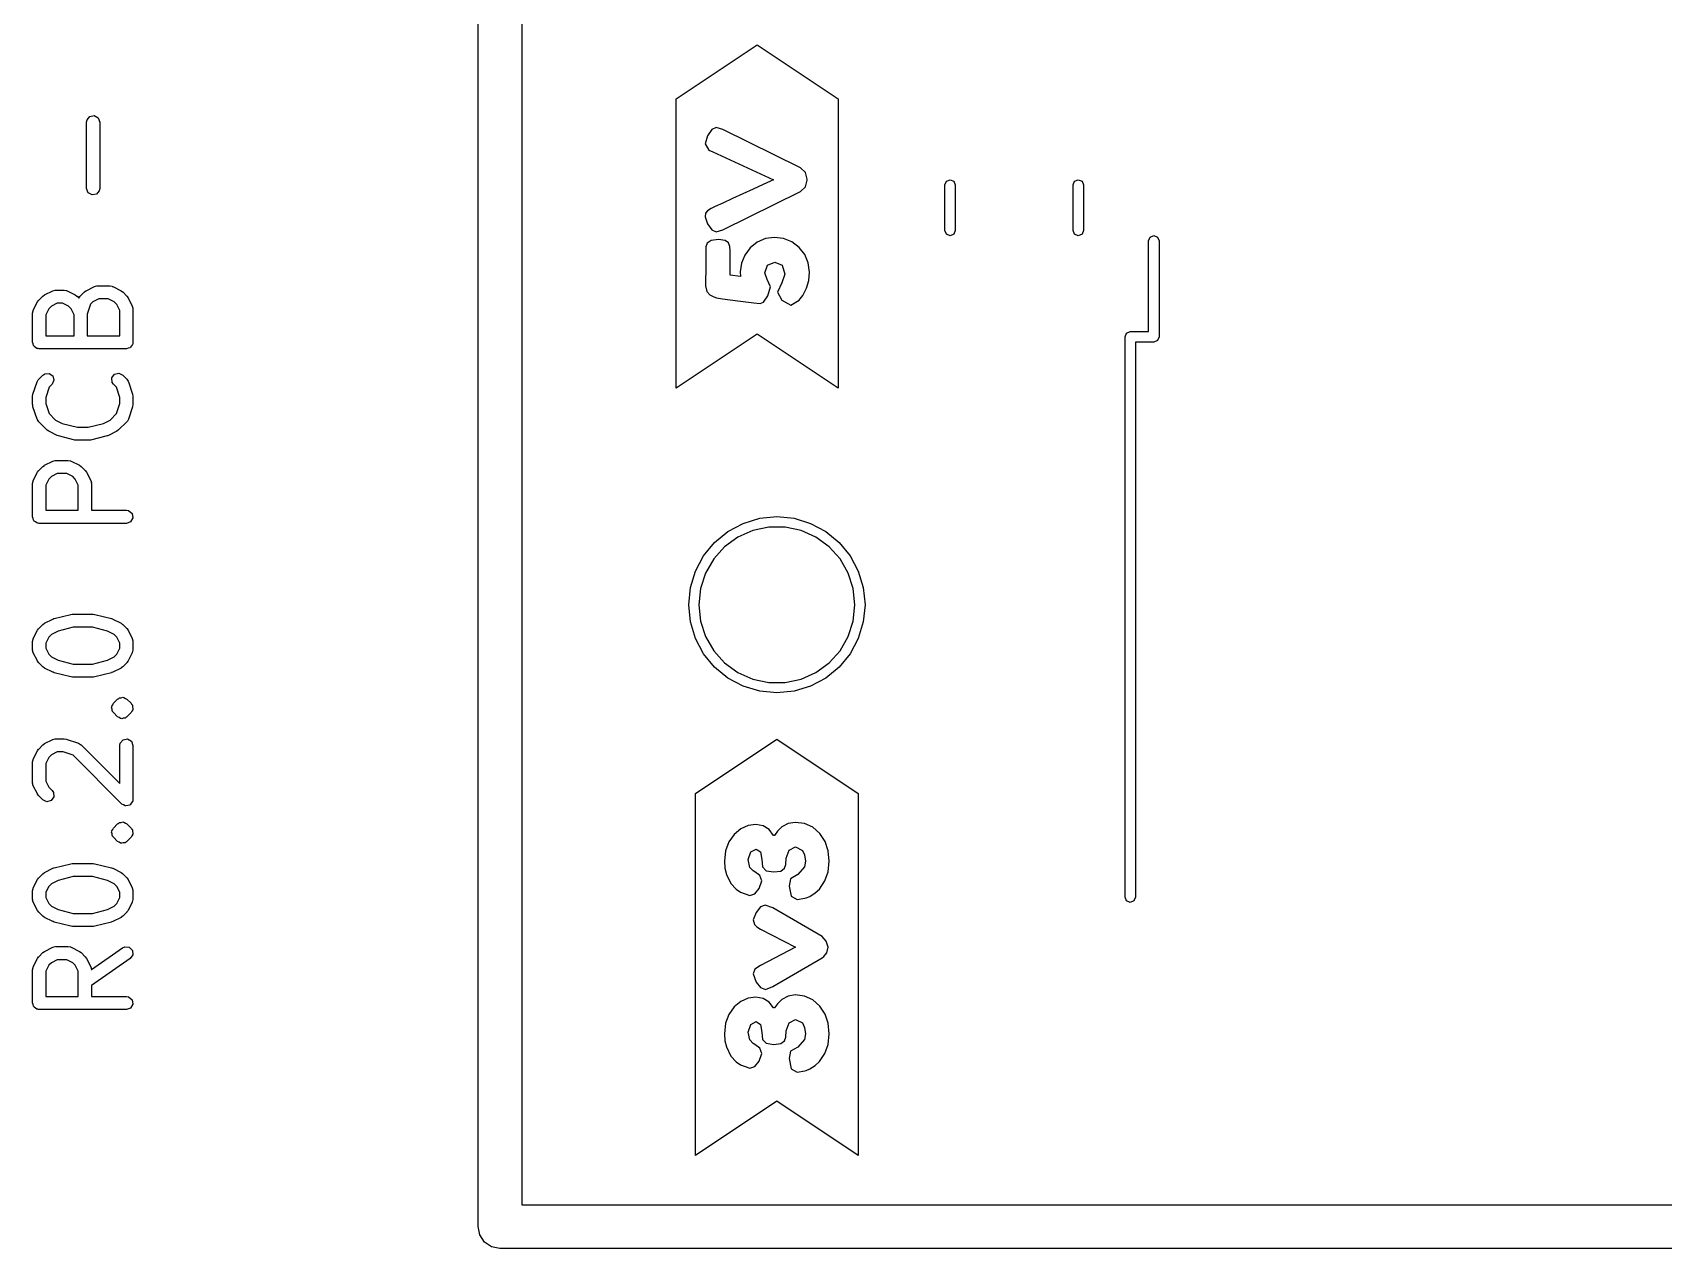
# Model space of a CAD drawing. Extents: x 76 to 221, y -129 to -40.
# Drawn here: x 76.12 to 94.81, y -119.38 to -105.44 of the extents above; entities that cross this region are included whole.
import ezdxf

# ---------------------------------------------------------------- set-up
doc = ezdxf.new("R2010")
doc.units = 0
doc.layers.add('BLACK', color=7, linetype='CONTINUOUS')

msp = doc.modelspace()

# ---------------------------------------------------------------- linework, layer by layer
at = {"layer": 'BLACK', "linetype": 'CONTINUOUS'}
for p, q in [((81.225, -119.125), (81.225, -53.7)), ((81.725, -102.85), (81.725, -118.875)), ((83.4966, -106.201), (84.425, -105.582)), ((84.425, -105.582), (85.3534, -106.201)), ((83.4966, -106.532), (83.4966, -106.201)), ((85.3534, -106.201), (85.3534, -106.532)), ((76.7389, -106.468), (76.7434, -106.442)), ((76.7389, -107.23), (76.7389, -106.468)), ((76.7434, -106.442), (76.7764, -106.403)), ((76.7764, -106.403), (76.8269, -106.394)), ((76.8269, -106.394), (76.8713, -106.42)), ((76.8713, -106.42), (76.8889, -106.468)), ((76.8889, -106.468), (76.8889, -107.23)), ((83.4966, -108.568), (83.4966, -106.532)), ((83.9559, -106.532), (83.9027, -106.555)), ((84.0321, -106.555), (83.9559, -106.532)), ((85.3534, -106.532), (85.3534, -107.121)), ((83.8543, -106.625), (83.8273, -106.719)), ((83.8273, -106.719), (83.8702, -106.789)), ((83.9027, -106.555), (83.8543, -106.625)), ((84.9211, -106.994), (84.0321, -106.555)), ((83.8702, -106.789), (83.9178, -106.811)), ((83.9178, -106.811), (84.6131, -107.129)), ((84.9774, -107.047), (84.9211, -106.994)), ((84.9989, -107.121), (84.9774, -107.047)), ((76.7564, -107.278), (76.7389, -107.23)), ((76.8008, -107.304), (76.7564, -107.278)), ((76.8843, -107.256), (76.8514, -107.295)), ((76.8889, -107.23), (76.8843, -107.256)), ((84.0321, -107.703), (84.9211, -107.265)), ((84.3796, -107.236), (84.2607, -107.291)), ((84.4917, -107.185), (84.3796, -107.236)), ((84.5764, -107.146), (84.4917, -107.185)), ((84.6131, -107.129), (84.5764, -107.146)), ((84.9211, -107.265), (84.9774, -107.212)), ((84.9774, -107.212), (84.9989, -107.136)), ((84.9989, -107.136), (84.9989, -107.121)), ((85.3534, -107.121), (85.3534, -108.189)), ((86.575, -107.189), (86.5926, -107.146)), ((86.575, -107.711), (86.575, -107.189)), ((86.5926, -107.146), (86.635, -107.129)), ((86.635, -107.129), (86.6774, -107.146)), ((86.6774, -107.146), (86.695, -107.189)), ((86.695, -107.189), (86.695, -107.711)), ((88.045, -107.189), (88.0626, -107.146)), ((88.045, -107.711), (88.045, -107.189)), ((88.0626, -107.146), (88.105, -107.129)), ((88.105, -107.129), (88.1474, -107.146)), ((88.1474, -107.146), (88.165, -107.189)), ((88.165, -107.189), (88.165, -107.711)), ((76.8514, -107.295), (76.8008, -107.304)), ((83.8979, -107.458), (83.8559, -107.484)), ((83.9424, -107.437), (83.8979, -107.458)), ((84.0297, -107.397), (83.9424, -107.437)), ((84.1418, -107.346), (84.0297, -107.397)), ((84.2607, -107.291), (84.1418, -107.346)), ((83.8337, -107.511), (83.8273, -107.553)), ((83.8273, -107.553), (83.8543, -107.633)), ((83.8559, -107.484), (83.8337, -107.511)), ((83.8543, -107.633), (83.9027, -107.704)), ((83.8956, -107.825), (83.8527, -107.857)), ((83.9797, -107.814), (83.8956, -107.825)), ((83.9027, -107.704), (83.9559, -107.727)), ((83.9559, -107.727), (84.0321, -107.703)), ((84.0563, -107.824), (83.9797, -107.814)), ((84.0956, -107.854), (84.0563, -107.824)), ((84.4254, -107.844), (84.344, -107.911)), ((84.518, -107.804), (84.4254, -107.844)), ((84.6218, -107.791), (84.518, -107.804)), ((84.7263, -107.803), (84.6218, -107.791)), ((84.8205, -107.841), (84.7263, -107.803)), ((84.9044, -107.905), (84.8205, -107.841)), ((86.5926, -107.754), (86.575, -107.711)), ((86.635, -107.771), (86.5926, -107.754)), ((86.6774, -107.754), (86.635, -107.771)), ((86.695, -107.711), (86.6774, -107.754)), ((88.0626, -107.754), (88.045, -107.711)), ((88.105, -107.771), (88.0626, -107.754)), ((88.1474, -107.754), (88.105, -107.771)), ((88.165, -107.711), (88.1474, -107.754)), ((88.91, -107.83), (88.9276, -107.788)), ((88.91, -108.87), (88.91, -107.83)), ((88.9276, -107.788), (88.97, -107.77)), ((88.97, -107.77), (89.0124, -107.788)), ((89.0124, -107.788), (89.03, -107.83)), ((89.03, -107.83), (89.03, -108.93)), ((83.8376, -107.898), (83.8352, -107.954)), ((83.8352, -107.954), (83.8352, -108.103)), ((83.8527, -107.857), (83.8376, -107.898)), ((84.1107, -107.893), (84.0956, -107.854)), ((84.1131, -107.944), (84.1107, -107.893)), ((84.1131, -108.222), (84.1131, -107.944)), ((84.281, -107.995), (84.2431, -108.085)), ((84.344, -107.911), (84.281, -107.995)), ((84.9701, -107.987), (84.9044, -107.905)), ((85.0096, -108.082), (84.9701, -107.987)), ((83.8352, -108.103), (83.8337, -108.345)), ((84.2431, -108.085), (84.2305, -108.183)), ((84.2305, -108.183), (84.2337, -108.238)), ((84.5115, -108.195), (84.5425, -108.11)), ((84.5401, -108.272), (84.5115, -108.195)), ((84.5425, -108.11), (84.6266, -108.073)), ((84.6266, -108.073), (84.71, -108.107)), ((84.7401, -108.212), (84.7068, -108.311)), ((84.71, -108.107), (84.7401, -108.212)), ((85.0227, -108.189), (85.0096, -108.082)), ((85.0144, -108.284), (85.0227, -108.189)), ((85.3534, -108.189), (85.3534, -108.568)), ((76.2565, -108.449), (76.3518, -108.401)), ((76.3518, -108.401), (76.3767, -108.393)), ((76.3767, -108.393), (76.3811, -108.395)), ((76.3811, -108.395), (76.3853, -108.393)), ((76.3853, -108.393), (76.4805, -108.393)), ((76.4805, -108.393), (76.5062, -108.398)), ((76.5062, -108.398), (76.5096, -108.4)), ((76.5096, -108.4), (76.5141, -108.401)), ((76.5141, -108.401), (76.6093, -108.449)), ((76.7132, -108.415), (76.7316, -108.402)), ((76.7316, -108.402), (76.7327, -108.401)), ((76.7327, -108.401), (76.8279, -108.353)), ((76.8279, -108.353), (76.8529, -108.346)), ((76.8529, -108.346), (76.8573, -108.347)), ((76.8573, -108.347), (76.8615, -108.345)), ((76.8615, -108.345), (77.0043, -108.345)), ((77.0043, -108.345), (77.03, -108.35)), ((77.03, -108.35), (77.0334, -108.353)), ((77.0334, -108.353), (77.0379, -108.353)), ((77.0379, -108.353), (77.1331, -108.401)), ((77.1331, -108.401), (77.1511, -108.414)), ((83.8337, -108.345), (83.8487, -108.409)), ((84.2337, -108.238), (84.1131, -108.222)), ((84.5766, -108.358), (84.5401, -108.272)), ((84.5464, -108.458), (84.5766, -108.358)), ((84.7068, -108.311), (84.656, -108.418)), ((84.9481, -108.456), (84.9895, -108.373)), ((84.9895, -108.373), (85.0144, -108.284)), ((76.1277, -108.625), (76.1754, -108.53)), ((76.1754, -108.53), (76.1887, -108.512)), ((76.1887, -108.512), (76.1894, -108.51)), ((76.1894, -108.51), (76.237, -108.463)), ((76.237, -108.463), (76.2554, -108.45)), ((76.2554, -108.45), (76.2565, -108.449)), ((76.3345, -108.577), (76.3041, -108.608)), ((76.403, -108.543), (76.3345, -108.577)), ((76.4628, -108.543), (76.403, -108.543)), ((76.5313, -108.577), (76.4628, -108.543)), ((76.5618, -108.608), (76.5313, -108.577)), ((76.6093, -108.449), (76.6273, -108.462)), ((76.6273, -108.462), (76.6288, -108.463)), ((76.6288, -108.463), (76.6512, -108.485)), ((76.6512, -108.485), (76.6599, -108.469)), ((76.6599, -108.469), (76.6637, -108.467)), ((76.6637, -108.467), (76.6656, -108.463)), ((76.6656, -108.463), (76.7132, -108.415)), ((76.7842, -108.556), (76.746, -108.671)), ((76.8107, -108.53), (76.7842, -108.556)), ((76.8792, -108.495), (76.8107, -108.53)), ((76.9866, -108.495), (76.8792, -108.495)), ((77.0552, -108.53), (76.9866, -108.495)), ((77.0856, -108.56), (77.0552, -108.53)), ((77.1198, -108.629), (77.0856, -108.56)), ((77.1511, -108.414), (77.1526, -108.415)), ((77.1526, -108.415), (77.2002, -108.463)), ((77.2002, -108.463), (77.2131, -108.481)), ((77.2131, -108.481), (77.2143, -108.482)), ((77.2143, -108.482), (77.2619, -108.577)), ((77.2619, -108.577), (77.2693, -108.602)), ((83.4966, -108.899), (83.4966, -108.568)), ((83.8487, -108.409), (83.8829, -108.45)), ((83.8829, -108.45), (83.9257, -108.473)), ((83.9257, -108.473), (83.9591, -108.484)), ((83.9591, -108.484), (84.0249, -108.493)), ((84.0249, -108.493), (84.2035, -108.518)), ((84.2035, -108.518), (84.3849, -108.541)), ((84.3849, -108.541), (84.4591, -108.549)), ((84.4591, -108.549), (84.498, -108.532)), ((84.498, -108.532), (84.5464, -108.458)), ((84.656, -108.418), (84.7084, -108.51)), ((84.7084, -108.51), (84.8116, -108.568)), ((84.8116, -108.568), (84.9068, -108.508)), ((84.9068, -108.508), (84.9179, -108.495)), ((84.9179, -108.495), (84.9481, -108.456)), ((85.3534, -108.568), (85.3534, -108.899)), ((76.1198, -108.658), (76.1243, -108.633)), ((76.1198, -108.992), (76.1198, -108.658)), ((76.1243, -108.633), (76.1272, -108.629)), ((76.1272, -108.629), (76.1277, -108.625)), ((76.3041, -108.608), (76.2698, -108.676)), ((76.2698, -108.676), (76.2698, -108.917)), ((76.596, -108.676), (76.5618, -108.608)), ((76.596, -108.917), (76.596, -108.676)), ((76.746, -108.671), (76.746, -108.917)), ((77.1198, -108.917), (77.1198, -108.629)), ((77.2693, -108.602), (77.2683, -108.607)), ((77.2683, -108.607), (77.2698, -108.611)), ((77.2698, -108.611), (77.2698, -108.992)), ((76.2698, -108.917), (76.596, -108.917)), ((76.746, -108.917), (77.1198, -108.917)), ((84.425, -108.899), (83.4966, -109.518)), ((83.4966, -109.518), (83.4966, -108.899)), ((85.3534, -109.518), (84.425, -108.899)), ((85.3534, -108.899), (85.3534, -109.518)), ((88.64, -108.93), (88.6576, -108.888)), ((88.64, -115.35), (88.64, -108.93)), ((88.6576, -108.888), (88.7, -108.87)), ((88.7, -108.87), (88.91, -108.87)), ((89.03, -108.93), (89.0124, -108.972)), ((76.1265, -109.01), (76.1198, -108.992)), ((76.1299, -109.029), (76.1265, -109.01)), ((76.1351, -109.034), (76.1299, -109.029)), ((76.1374, -109.04), (76.1351, -109.034)), ((76.1542, -109.05), (76.1374, -109.04)), ((76.1692, -109.062), (76.1542, -109.05)), ((76.1789, -109.064), (76.1692, -109.062)), ((76.1818, -109.066), (76.1789, -109.064)), ((76.1851, -109.065), (76.1818, -109.066)), ((76.1948, -109.067), (76.1851, -109.065)), ((77.1948, -109.067), (76.1948, -109.067)), ((77.2131, -109.06), (77.1948, -109.067)), ((77.2323, -109.057), (77.2131, -109.06)), ((77.2367, -109.052), (77.2323, -109.057)), ((77.243, -109.049), (77.2367, -109.052)), ((77.2528, -109.032), (77.243, -109.049)), ((77.2653, -109.017), (77.2528, -109.032)), ((77.267, -109.008), (77.2653, -109.017)), ((77.2687, -109.005), (77.267, -109.008)), ((77.2698, -108.992), (77.2681, -109.002)), ((77.2681, -109.002), (77.2687, -109.005)), ((88.97, -108.99), (88.76, -108.99)), ((88.76, -108.99), (88.76, -115.35)), ((89.0124, -108.972), (88.97, -108.99)), ((76.1237, -109.587), (76.1713, -109.444)), ((76.1713, -109.444), (76.1837, -109.421)), ((76.1837, -109.421), (76.1875, -109.419)), ((76.1875, -109.419), (76.1894, -109.415)), ((76.1894, -109.415), (76.237, -109.367)), ((76.237, -109.367), (76.2584, -109.352)), ((76.2584, -109.352), (76.3095, -109.348)), ((76.308, -109.508), (76.2698, -109.623)), ((76.3431, -109.473), (76.308, -109.508)), ((76.3095, -109.348), (76.3515, -109.377)), ((76.3648, -109.427), (76.3431, -109.473)), ((76.3515, -109.377), (76.3648, -109.427)), ((77.0271, -109.401), (77.0566, -109.359)), ((77.0316, -109.452), (77.0271, -109.401)), ((77.0465, -109.473), (77.0316, -109.452)), ((77.0816, -109.508), (77.0465, -109.473)), ((77.0566, -109.359), (77.1061, -109.346)), ((77.1198, -109.623), (77.0816, -109.508)), ((77.1061, -109.346), (77.1526, -109.367)), ((77.1526, -109.367), (77.2002, -109.415)), ((77.2002, -109.415), (77.2152, -109.436)), ((77.2152, -109.436), (77.2156, -109.441)), ((77.2156, -109.441), (77.2184, -109.444)), ((77.2184, -109.444), (77.266, -109.587)), ((76.1198, -109.611), (76.1237, -109.589)), ((76.1198, -109.706), (76.1198, -109.611)), ((76.1204, -109.708), (76.1198, -109.706)), ((76.1237, -109.73), (76.1204, -109.708)), ((76.1237, -109.589), (76.1237, -109.587)), ((76.2698, -109.623), (76.2698, -109.694)), ((76.2698, -109.694), (76.308, -109.808)), ((77.0816, -109.808), (77.1198, -109.694)), ((77.1198, -109.694), (77.1198, -109.623)), ((77.2698, -109.706), (77.2659, -109.728)), ((77.266, -109.587), (77.2693, -109.609)), ((77.2693, -109.609), (77.2698, -109.611)), ((77.2698, -109.611), (77.2698, -109.706)), ((76.1713, -109.873), (76.1237, -109.73)), ((76.1741, -109.876), (76.1713, -109.873)), ((76.1745, -109.881), (76.1741, -109.876)), ((76.1894, -109.902), (76.1745, -109.881)), ((76.308, -109.808), (76.3821, -109.883)), ((76.3821, -109.883), (76.4591, -109.921)), ((76.9305, -109.921), (77.0075, -109.883)), ((77.0075, -109.883), (77.0816, -109.808)), ((77.2021, -109.898), (77.2002, -109.902)), ((77.2059, -109.896), (77.2021, -109.898)), ((77.2184, -109.873), (77.2059, -109.896)), ((77.266, -109.73), (77.2184, -109.873)), ((77.2659, -109.728), (77.266, -109.73)), ((76.2846, -109.997), (76.1894, -109.902)), ((76.2861, -109.998), (76.2846, -109.997)), ((76.3041, -110.011), (76.2861, -109.998)), ((76.3994, -110.059), (76.3041, -110.011)), ((76.4029, -110.059), (76.3994, -110.059)), ((76.4147, -110.065), (76.4029, -110.059)), ((76.6052, -110.112), (76.4147, -110.065)), ((76.4591, -109.921), (76.6326, -109.964)), ((76.6326, -109.964), (76.757, -109.964)), ((76.757, -109.964), (76.9305, -109.921)), ((76.9749, -110.065), (76.7844, -110.112)), ((76.9779, -110.063), (76.9749, -110.065)), ((76.9903, -110.059), (76.9779, -110.063)), ((77.0855, -110.011), (76.9903, -110.059)), ((77.0866, -110.01), (77.0855, -110.011)), ((77.105, -109.997), (77.0866, -110.01)), ((77.2002, -109.902), (77.105, -109.997)), ((76.6086, -110.112), (76.6052, -110.112)), ((76.6234, -110.114), (76.6086, -110.112)), ((76.7662, -110.114), (76.6234, -110.114)), ((76.7695, -110.113), (76.7662, -110.114)), ((76.7844, -110.112), (76.7695, -110.113)), ((76.1894, -110.463), (76.237, -110.415)), ((76.237, -110.415), (76.2554, -110.402)), ((76.2554, -110.402), (76.2565, -110.401)), ((76.2565, -110.401), (76.3518, -110.353)), ((76.3518, -110.353), (76.3767, -110.346)), ((76.3767, -110.346), (76.3811, -110.347)), ((76.3811, -110.347), (76.3853, -110.345)), ((76.3853, -110.345), (76.5282, -110.345)), ((76.5282, -110.345), (76.5538, -110.35)), ((76.5538, -110.35), (76.5572, -110.353)), ((76.5572, -110.353), (76.5617, -110.353)), ((76.5617, -110.353), (76.6569, -110.401)), ((76.6569, -110.401), (76.6749, -110.414)), ((76.6749, -110.414), (76.6764, -110.415)), ((76.6764, -110.415), (76.724, -110.463)), ((76.1198, -110.611), (76.1243, -110.585)), ((76.1198, -110.992), (76.1198, -110.611)), ((76.1243, -110.585), (76.1272, -110.582)), ((76.1272, -110.582), (76.1277, -110.577)), ((76.1277, -110.577), (76.1754, -110.482)), ((76.1754, -110.482), (76.1887, -110.464)), ((76.1887, -110.464), (76.1894, -110.463)), ((76.3041, -110.56), (76.2698, -110.629)), ((76.2698, -110.629), (76.2698, -110.917)), ((76.3345, -110.53), (76.3041, -110.56)), ((76.403, -110.495), (76.3345, -110.53)), ((76.5104, -110.495), (76.403, -110.495)), ((76.579, -110.53), (76.5104, -110.495)), ((76.6094, -110.56), (76.579, -110.53)), ((76.6436, -110.629), (76.6094, -110.56)), ((76.6436, -110.917), (76.6436, -110.629)), ((76.724, -110.463), (76.7369, -110.481)), ((76.7369, -110.481), (76.7381, -110.482)), ((76.7381, -110.482), (76.7857, -110.577)), ((76.7857, -110.577), (76.7931, -110.602)), ((76.7931, -110.602), (76.7921, -110.607)), ((76.7921, -110.607), (76.7936, -110.611)), ((76.7936, -110.611), (76.7936, -110.917)), ((76.1265, -111.01), (76.1198, -110.992)), ((76.1299, -111.029), (76.1265, -111.01)), ((76.2698, -110.917), (76.6436, -110.917)), ((76.7936, -110.917), (77.1948, -110.917)), ((77.1948, -110.917), (77.2205, -110.921)), ((77.2205, -110.921), (77.2598, -110.954)), ((77.2687, -111.005), (77.243, -111.049)), ((77.2598, -110.954), (77.2687, -111.005)), ((84.2635, -111.067), (84.453, -111.009)), ((84.453, -111.009), (84.65, -110.99)), ((84.65, -110.99), (84.847, -111.009)), ((84.847, -111.009), (85.0365, -111.067)), ((76.1351, -111.034), (76.1299, -111.029)), ((76.1374, -111.04), (76.1351, -111.034)), ((76.1542, -111.05), (76.1374, -111.04)), ((76.1692, -111.062), (76.1542, -111.05)), ((76.1789, -111.064), (76.1692, -111.062)), ((76.1818, -111.066), (76.1789, -111.064)), ((76.1851, -111.065), (76.1818, -111.066)), ((76.1948, -111.067), (76.1851, -111.065)), ((77.1948, -111.067), (76.1948, -111.067)), ((77.243, -111.049), (77.1948, -111.067)), ((83.9358, -111.286), (84.0889, -111.16)), ((84.0889, -111.16), (84.2635, -111.067)), ((84.3735, -111.149), (84.2025, -111.225)), ((84.5565, -111.11), (84.3735, -111.149)), ((84.7435, -111.11), (84.5565, -111.11)), ((84.9265, -111.149), (84.7435, -111.11)), ((85.0975, -111.225), (84.9265, -111.149)), ((85.0365, -111.067), (85.2111, -111.16)), ((85.2111, -111.16), (85.3642, -111.286)), ((83.8102, -111.439), (83.9358, -111.286)), ((84.0512, -111.335), (83.926, -111.474)), ((84.2025, -111.225), (84.0512, -111.335)), ((85.2488, -111.335), (85.0975, -111.225)), ((85.374, -111.474), (85.2488, -111.335)), ((85.3642, -111.286), (85.4898, -111.439)), ((83.7169, -111.613), (83.8102, -111.439)), ((83.926, -111.474), (83.8325, -111.636)), ((85.4675, -111.636), (85.374, -111.474)), ((85.4898, -111.439), (85.5831, -111.613)), ((83.6594, -111.803), (83.7169, -111.613)), ((83.8325, -111.636), (83.7747, -111.814)), ((85.5253, -111.814), (85.4675, -111.636)), ((85.5831, -111.613), (85.6406, -111.803)), ((83.64, -112), (83.6594, -111.803)), ((83.7747, -111.814), (83.7551, -112)), ((85.5449, -112), (85.5253, -111.814)), ((85.6406, -111.803), (85.66, -112)), ((76.3671, -112.157), (76.5576, -112.11)), ((76.5576, -112.11), (76.5725, -112.108)), ((76.5725, -112.108), (76.5758, -112.107)), ((76.5758, -112.107), (76.8139, -112.107)), ((76.8139, -112.107), (76.8286, -112.11)), ((76.8286, -112.11), (76.8321, -112.11)), ((76.8321, -112.11), (77.0225, -112.157)), ((83.6594, -112.197), (83.64, -112)), ((83.7551, -112), (83.7747, -112.186)), ((85.5253, -112.186), (85.5449, -112)), ((85.66, -112), (85.6406, -112.197)), ((76.1277, -112.387), (76.1754, -112.292)), ((76.1754, -112.292), (76.1887, -112.274)), ((76.1887, -112.274), (76.1894, -112.272)), ((76.1894, -112.272), (76.237, -112.224)), ((76.237, -112.224), (76.2554, -112.212)), ((76.2554, -112.212), (76.2565, -112.21)), ((76.2565, -112.21), (76.3518, -112.163)), ((76.4115, -112.301), (76.3345, -112.339)), ((76.3518, -112.163), (76.3642, -112.159)), ((76.3642, -112.159), (76.3671, -112.157)), ((76.585, -112.257), (76.4115, -112.301)), ((76.8046, -112.257), (76.585, -112.257)), ((76.9782, -112.301), (76.8046, -112.257)), ((77.0552, -112.339), (76.9782, -112.301)), ((77.0225, -112.157), (77.0344, -112.162)), ((77.0344, -112.162), (77.0379, -112.163)), ((77.0379, -112.163), (77.1331, -112.21)), ((77.1331, -112.21), (77.1511, -112.224)), ((77.1511, -112.224), (77.1526, -112.224)), ((77.1526, -112.224), (77.2002, -112.272)), ((77.2002, -112.272), (77.2131, -112.29)), ((77.2131, -112.29), (77.2143, -112.292)), ((77.2143, -112.292), (77.2619, -112.387)), ((83.7169, -112.387), (83.6594, -112.197)), ((83.7747, -112.186), (83.8325, -112.364)), ((85.4675, -112.364), (85.5253, -112.186)), ((85.6406, -112.197), (85.5831, -112.387)), ((76.1198, -112.42), (76.1243, -112.395)), ((76.1198, -112.516), (76.1198, -112.42)), ((76.1214, -112.52), (76.1198, -112.516)), ((76.1243, -112.395), (76.1272, -112.391)), ((76.1272, -112.391), (76.1277, -112.387)), ((76.3041, -112.37), (76.2698, -112.438)), ((76.2698, -112.438), (76.2698, -112.498)), ((76.2698, -112.498), (76.3041, -112.566)), ((76.3345, -112.339), (76.3041, -112.37)), ((77.0856, -112.37), (77.0552, -112.339)), ((77.1198, -112.438), (77.0856, -112.37)), ((77.0856, -112.566), (77.1198, -112.498)), ((77.1198, -112.498), (77.1198, -112.438)), ((77.2619, -112.387), (77.2693, -112.412)), ((77.2698, -112.516), (77.2653, -112.541)), ((77.2693, -112.412), (77.2683, -112.416)), ((77.2683, -112.416), (77.2698, -112.42)), ((77.2698, -112.42), (77.2698, -112.516)), ((83.8102, -112.561), (83.7169, -112.387)), ((83.8325, -112.364), (83.926, -112.526)), ((85.374, -112.526), (85.4675, -112.364)), ((85.5831, -112.387), (85.4898, -112.561)), ((76.1203, -112.524), (76.1214, -112.52)), ((76.1277, -112.549), (76.1203, -112.524)), ((76.1754, -112.644), (76.1277, -112.549)), ((76.1765, -112.646), (76.1754, -112.644)), ((76.1894, -112.664), (76.1765, -112.646)), ((76.237, -112.711), (76.1894, -112.664)), ((76.3041, -112.566), (76.3345, -112.597)), ((76.3345, -112.597), (76.4115, -112.635)), ((76.4115, -112.635), (76.585, -112.679)), ((76.585, -112.679), (76.8046, -112.679)), ((76.8046, -112.679), (76.9782, -112.635)), ((76.9782, -112.635), (77.0552, -112.597)), ((77.0552, -112.597), (77.0856, -112.566)), ((77.2002, -112.664), (77.1526, -112.711)), ((77.2009, -112.662), (77.2002, -112.664)), ((77.2143, -112.644), (77.2009, -112.662)), ((77.2619, -112.549), (77.2143, -112.644)), ((77.2624, -112.545), (77.2619, -112.549)), ((77.2653, -112.541), (77.2624, -112.545)), ((83.9358, -112.714), (83.8102, -112.561)), ((83.926, -112.526), (84.0512, -112.665)), ((84.0512, -112.665), (84.2025, -112.775)), ((85.0975, -112.775), (85.2488, -112.665)), ((85.2488, -112.665), (85.374, -112.526)), ((85.4898, -112.561), (85.3642, -112.714)), ((76.2385, -112.712), (76.237, -112.711)), ((76.2565, -112.726), (76.2385, -112.712)), ((76.3518, -112.773), (76.2565, -112.726)), ((76.3553, -112.774), (76.3518, -112.773)), ((76.3671, -112.779), (76.3553, -112.774)), ((76.5576, -112.826), (76.3671, -112.779)), ((76.561, -112.826), (76.5576, -112.826)), ((76.5758, -112.829), (76.561, -112.826)), ((76.8139, -112.829), (76.5758, -112.829)), ((76.8171, -112.828), (76.8139, -112.829)), ((76.8321, -112.826), (76.8171, -112.828)), ((77.0225, -112.779), (76.8321, -112.826)), ((77.0255, -112.777), (77.0225, -112.779)), ((77.0379, -112.773), (77.0255, -112.777)), ((77.1331, -112.726), (77.0379, -112.773)), ((77.1342, -112.724), (77.1331, -112.726)), ((77.1526, -112.711), (77.1342, -112.724)), ((84.0889, -112.84), (83.9358, -112.714)), ((84.2635, -112.933), (84.0889, -112.84)), ((84.2025, -112.775), (84.3735, -112.851)), ((84.3735, -112.851), (84.5565, -112.89)), ((84.5565, -112.89), (84.7435, -112.89)), ((84.7435, -112.89), (84.9265, -112.851)), ((84.9265, -112.851), (85.0975, -112.775)), ((85.2111, -112.84), (85.0365, -112.933)), ((85.3642, -112.714), (85.2111, -112.84)), ((77.0942, -113.082), (77.1023, -113.076)), ((77.1023, -113.076), (77.1042, -113.073)), ((77.1042, -113.073), (77.1074, -113.072)), ((77.1074, -113.072), (77.1155, -113.067)), ((77.1155, -113.067), (77.1349, -113.065)), ((77.1349, -113.065), (77.1537, -113.06)), ((77.1537, -113.06), (77.1599, -113.063)), ((77.1599, -113.063), (77.1666, -113.062)), ((77.1666, -113.062), (77.1826, -113.073)), ((77.1826, -113.073), (77.2002, -113.082)), ((84.453, -112.991), (84.2635, -112.933)), ((84.65, -113.01), (84.453, -112.991)), ((84.847, -112.991), (84.65, -113.01)), ((85.0365, -112.933), (84.847, -112.991)), ((77.0249, -113.176), (77.0263, -113.173)), ((77.0299, -113.195), (77.0249, -113.176)), ((77.0257, -113.169), (77.0274, -113.166)), ((77.0263, -113.173), (77.0257, -113.169)), ((77.0271, -113.163), (77.0383, -113.147)), ((77.0274, -113.166), (77.0271, -113.163)), ((77.0316, -113.214), (77.0299, -113.195)), ((77.0343, -113.218), (77.0316, -113.214)), ((77.0346, -113.22), (77.0343, -113.218)), ((77.0372, -113.222), (77.0346, -113.22)), ((77.0373, -113.222), (77.0372, -113.222)), ((77.0381, -113.225), (77.0373, -113.222)), ((77.0409, -113.227), (77.0381, -113.225)), ((77.0383, -113.147), (77.0465, -113.129)), ((77.0465, -113.235), (77.0409, -113.227)), ((77.0465, -113.129), (77.0942, -113.082)), ((77.0942, -113.283), (77.0465, -113.235)), ((77.2002, -113.082), (77.2479, -113.129)), ((77.2479, -113.235), (77.2002, -113.283)), ((77.2479, -113.129), (77.2535, -113.137)), ((77.2561, -113.218), (77.2479, -113.235)), ((77.2535, -113.137), (77.2563, -113.139)), ((77.2673, -113.202), (77.2561, -113.218)), ((77.2563, -113.139), (77.2571, -113.142)), ((77.2571, -113.142), (77.2572, -113.143)), ((77.2572, -113.143), (77.2598, -113.145)), ((77.2598, -113.145), (77.2601, -113.147)), ((77.2601, -113.147), (77.2628, -113.151)), ((77.2628, -113.151), (77.2645, -113.17)), ((77.2645, -113.17), (77.2695, -113.189)), ((77.2687, -113.195), (77.267, -113.198)), ((77.267, -113.198), (77.2673, -113.202)), ((77.2695, -113.189), (77.2681, -113.192)), ((77.2681, -113.192), (77.2687, -113.195)), ((77.1118, -113.291), (77.0942, -113.283)), ((77.1278, -113.302), (77.1118, -113.291)), ((77.1345, -113.302), (77.1278, -113.302)), ((77.1407, -113.305), (77.1345, -113.302)), ((77.1595, -113.3), (77.1407, -113.305)), ((77.1789, -113.298), (77.1595, -113.3)), ((77.187, -113.292), (77.1789, -113.298)), ((77.1902, -113.291), (77.187, -113.292)), ((77.1921, -113.289), (77.1902, -113.291)), ((77.2002, -113.283), (77.1921, -113.289)), ((76.1894, -113.653), (76.237, -113.605)), ((76.237, -113.605), (76.2554, -113.593)), ((76.2554, -113.593), (76.2565, -113.591)), ((76.2565, -113.591), (76.3518, -113.544)), ((76.3518, -113.544), (76.3767, -113.536)), ((76.3767, -113.536), (76.3811, -113.537)), ((76.3811, -113.537), (76.3853, -113.536)), ((76.3853, -113.536), (76.4805, -113.536)), ((76.4805, -113.536), (76.5026, -113.54)), ((76.5026, -113.54), (76.5042, -113.54)), ((76.5042, -113.54), (76.6471, -113.587)), ((76.6471, -113.587), (76.67, -113.6)), ((76.67, -113.6), (76.6724, -113.604)), ((76.6724, -113.604), (76.6764, -113.605)), ((76.6764, -113.605), (77.1198, -114.049)), ((77.1198, -113.611), (77.1243, -113.585)), ((77.1198, -114.049), (77.1198, -113.611)), ((77.1243, -113.585), (77.1573, -113.546)), ((77.1573, -113.546), (77.2078, -113.537)), ((77.2078, -113.537), (77.2523, -113.563)), ((77.2523, -113.563), (77.2698, -113.611)), ((77.2698, -113.611), (77.2698, -114.23)), ((83.7184, -114.162), (84.65, -113.541)), ((84.65, -113.541), (85.5816, -114.162)), ((76.1198, -113.801), (76.1243, -113.776)), ((76.1198, -114.039), (76.1198, -113.801)), ((76.1243, -113.776), (76.1272, -113.772)), ((76.1272, -113.772), (76.1277, -113.768)), ((76.1277, -113.768), (76.1754, -113.673)), ((76.1754, -113.673), (76.1887, -113.655)), ((76.1887, -113.655), (76.1894, -113.653)), ((76.3041, -113.751), (76.2698, -113.819)), ((76.2698, -113.819), (76.2698, -114.022)), ((76.3345, -113.72), (76.3041, -113.751)), ((76.403, -113.686), (76.3345, -113.72)), ((76.4684, -113.686), (76.403, -113.686)), ((76.5829, -113.724), (76.4684, -113.686)), ((77.1418, -114.283), (76.5829, -113.724)), ((76.1214, -114.044), (76.1198, -114.039)), ((76.1203, -114.048), (76.1214, -114.044)), ((76.1277, -114.073), (76.1203, -114.048)), ((76.1754, -114.168), (76.1277, -114.073)), ((76.1765, -114.169), (76.1754, -114.168)), ((76.1894, -114.188), (76.1765, -114.169)), ((76.237, -114.235), (76.1894, -114.188)), ((76.2698, -114.022), (76.3041, -114.09)), ((76.3041, -114.09), (76.3431, -114.129)), ((76.3431, -114.129), (76.358, -114.151)), ((76.358, -114.151), (76.3625, -114.202)), ((83.7184, -114.493), (83.7184, -114.162)), ((85.5816, -114.162), (85.5816, -114.493)), ((76.2835, -114.257), (76.237, -114.235)), ((76.3331, -114.244), (76.2835, -114.257)), ((76.3625, -114.202), (76.3331, -114.244)), ((77.1622, -114.292), (77.1418, -114.283)), ((77.1818, -114.304), (77.1622, -114.292)), ((77.1852, -114.303), (77.1818, -114.304)), ((77.1883, -114.305), (77.1852, -114.303)), ((77.2101, -114.299), (77.1883, -114.305)), ((77.2323, -114.295), (77.2101, -114.299)), ((77.2345, -114.292), (77.2323, -114.295)), ((77.2378, -114.291), (77.2345, -114.292)), ((77.2508, -114.273), (77.2378, -114.291)), ((77.2653, -114.256), (77.2508, -114.273)), ((77.2661, -114.251), (77.2653, -114.256)), ((77.2673, -114.249), (77.2661, -114.251)), ((77.2698, -114.23), (77.267, -114.246)), ((77.267, -114.246), (77.2673, -114.249)), ((77.0383, -114.575), (77.0465, -114.558)), ((77.0465, -114.558), (77.0942, -114.51)), ((77.0942, -114.51), (77.1023, -114.505)), ((77.1023, -114.505), (77.1042, -114.502)), ((77.1042, -114.502), (77.1074, -114.501)), ((77.1074, -114.501), (77.1155, -114.495)), ((77.1155, -114.495), (77.1349, -114.494)), ((77.1349, -114.494), (77.1537, -114.489)), ((77.1537, -114.489), (77.1599, -114.491)), ((77.1599, -114.491), (77.1666, -114.491)), ((77.1666, -114.491), (77.1826, -114.502)), ((77.1826, -114.502), (77.2002, -114.51)), ((77.2002, -114.51), (77.2479, -114.558)), ((77.2479, -114.558), (77.2535, -114.566)), ((77.2535, -114.566), (77.2563, -114.568)), ((77.2563, -114.568), (77.2571, -114.571)), ((77.2571, -114.571), (77.2572, -114.571)), ((77.2572, -114.571), (77.2598, -114.573)), ((77.2598, -114.573), (77.2601, -114.575)), ((83.7184, -117.357), (83.7184, -114.493)), ((84.2374, -114.569), (84.1603, -114.631)), ((84.3208, -114.531), (84.2374, -114.569)), ((84.4103, -114.518), (84.3208, -114.531)), ((84.4943, -114.532), (84.4103, -114.518)), ((84.5613, -114.574), (84.4943, -114.532)), ((84.7079, -114.545), (84.6563, -114.595)), ((84.7794, -114.506), (84.7079, -114.545)), ((84.8603, -114.493), (84.7794, -114.506)), ((84.967, -114.507), (84.8603, -114.493)), ((85.0604, -114.55), (84.967, -114.507)), ((85.1405, -114.62), (85.0604, -114.55)), ((85.5816, -114.493), (85.5816, -114.939)), ((77.0249, -114.604), (77.0263, -114.601)), ((77.0299, -114.623), (77.0249, -114.604)), ((77.0257, -114.598), (77.0274, -114.595)), ((77.0263, -114.601), (77.0257, -114.598)), ((77.0271, -114.591), (77.0383, -114.575)), ((77.0274, -114.595), (77.0271, -114.591)), ((77.0316, -114.643), (77.0299, -114.623)), ((77.0343, -114.646), (77.0316, -114.643)), ((77.0346, -114.648), (77.0343, -114.646)), ((77.0372, -114.65), (77.0346, -114.648)), ((77.0373, -114.651), (77.0372, -114.65)), ((77.0381, -114.654), (77.0373, -114.651)), ((77.0409, -114.656), (77.0381, -114.654)), ((77.0465, -114.664), (77.0409, -114.656)), ((77.0942, -114.711), (77.0465, -114.664)), ((77.1118, -114.72), (77.0942, -114.711)), ((77.1278, -114.731), (77.1118, -114.72)), ((77.1345, -114.73), (77.1278, -114.731)), ((77.1407, -114.733), (77.1345, -114.73)), ((77.1595, -114.728), (77.1407, -114.733)), ((77.1789, -114.726), (77.1595, -114.728)), ((77.187, -114.721), (77.1789, -114.726)), ((77.1902, -114.72), (77.187, -114.721)), ((77.1921, -114.717), (77.1902, -114.72)), ((77.2002, -114.711), (77.1921, -114.717)), ((77.2479, -114.664), (77.2002, -114.711)), ((77.2561, -114.646), (77.2479, -114.664)), ((77.2673, -114.63), (77.2561, -114.646)), ((77.2601, -114.575), (77.2628, -114.579)), ((77.2628, -114.579), (77.2645, -114.599)), ((77.2645, -114.599), (77.2695, -114.617)), ((77.2687, -114.624), (77.267, -114.627)), ((77.267, -114.627), (77.2673, -114.63)), ((77.2695, -114.617), (77.2681, -114.62)), ((77.2681, -114.62), (77.2687, -114.624)), ((84.0985, -114.716), (84.0615, -114.818)), ((84.1603, -114.631), (84.0985, -114.716)), ((84.6111, -114.642), (84.5613, -114.574)), ((84.6222, -114.642), (84.6111, -114.642)), ((84.6563, -114.595), (84.6222, -114.642)), ((85.2018, -114.712), (85.1405, -114.62)), ((85.2386, -114.818), (85.2018, -114.712)), ((84.0615, -114.818), (84.0491, -114.939)), ((84.0491, -114.939), (84.0547, -115.018)), ((84.3206, -114.919), (84.3508, -114.831)), ((84.3396, -115.009), (84.3206, -114.919)), ((84.3508, -114.831), (84.4143, -114.799)), ((84.4143, -114.799), (84.4607, -114.83)), ((84.4607, -114.83), (84.4762, -114.92)), ((84.4762, -114.92), (84.4841, -115.003)), ((84.754, -114.977), (84.7572, -114.905)), ((84.7572, -114.905), (84.7897, -114.813)), ((84.7897, -114.813), (84.8651, -114.774)), ((84.8651, -114.774), (84.9421, -114.814)), ((84.9421, -114.814), (84.9677, -114.865)), ((84.9762, -114.938), (84.9667, -115.004)), ((84.9677, -114.865), (84.9762, -114.938)), ((85.2385, -115.059), (85.2509, -114.939)), ((85.2509, -114.939), (85.2386, -114.818)), ((85.5816, -114.939), (85.5816, -115.923)), ((76.1754, -115.149), (76.1887, -115.131)), ((76.1887, -115.131), (76.1894, -115.129)), ((76.1894, -115.129), (76.237, -115.082)), ((76.237, -115.082), (76.2554, -115.069)), ((76.2554, -115.069), (76.2565, -115.068)), ((76.2565, -115.068), (76.3518, -115.02)), ((76.3518, -115.02), (76.3642, -115.016)), ((76.3642, -115.016), (76.3671, -115.014)), ((76.3671, -115.014), (76.5576, -114.967)), ((76.585, -115.114), (76.4115, -115.158)), ((76.5576, -114.967), (76.5725, -114.966)), ((76.5725, -114.966), (76.5758, -114.964)), ((76.5758, -114.964), (76.8139, -114.964)), ((76.8046, -115.114), (76.585, -115.114)), ((76.9782, -115.158), (76.8046, -115.114)), ((76.8139, -114.964), (76.8286, -114.967)), ((76.8286, -114.967), (76.8321, -114.967)), ((76.8321, -114.967), (77.0225, -115.014)), ((77.0225, -115.014), (77.0344, -115.02)), ((77.0344, -115.02), (77.0379, -115.02)), ((77.0379, -115.02), (77.1331, -115.068)), ((77.1331, -115.068), (77.1511, -115.081)), ((77.1511, -115.081), (77.1526, -115.082)), ((77.1526, -115.082), (77.2002, -115.129)), ((77.2002, -115.129), (77.2131, -115.148)), ((84.0547, -115.018), (84.0714, -115.089)), ((84.0714, -115.089), (84.1206, -115.194)), ((84.3777, -115.05), (84.3396, -115.009)), ((84.3968, -115.06), (84.3777, -115.05)), ((84.4563, -115.104), (84.3968, -115.06)), ((84.4762, -115.165), (84.4563, -115.104)), ((84.4841, -115.003), (84.5274, -115.047)), ((84.5274, -115.047), (84.6159, -115.061)), ((84.6159, -115.061), (84.6972, -115.051)), ((84.6972, -115.051), (84.7381, -115.019)), ((84.7381, -115.019), (84.754, -114.977)), ((84.8905, -115.092), (84.808, -115.139)), ((84.9667, -115.004), (84.8905, -115.092)), ((85.2015, -115.165), (85.2385, -115.059)), ((76.1198, -115.278), (76.1243, -115.252)), ((76.1198, -115.373), (76.1198, -115.278)), ((76.1243, -115.252), (76.1272, -115.248)), ((76.1272, -115.248), (76.1277, -115.244)), ((76.1277, -115.244), (76.1754, -115.149)), ((76.3041, -115.227), (76.2698, -115.295)), ((76.2698, -115.295), (76.2698, -115.355)), ((76.3345, -115.196), (76.3041, -115.227)), ((76.4115, -115.158), (76.3345, -115.196)), ((77.0552, -115.196), (76.9782, -115.158)), ((77.0856, -115.227), (77.0552, -115.196)), ((77.1198, -115.295), (77.0856, -115.227)), ((77.1198, -115.355), (77.1198, -115.295)), ((77.2131, -115.148), (77.2143, -115.149)), ((77.2143, -115.149), (77.2619, -115.244)), ((77.2619, -115.244), (77.2693, -115.269)), ((77.2693, -115.269), (77.2683, -115.273)), ((77.2683, -115.273), (77.2698, -115.278)), ((77.2698, -115.278), (77.2698, -115.373)), ((84.1206, -115.194), (84.1833, -115.26)), ((84.1833, -115.26), (84.2333, -115.295)), ((84.2333, -115.295), (84.3412, -115.331)), ((84.3412, -115.331), (84.398, -115.311)), ((84.398, -115.311), (84.4476, -115.252)), ((84.4476, -115.252), (84.4762, -115.165)), ((84.808, -115.139), (84.7921, -115.223)), ((84.7921, -115.223), (84.8151, -115.34)), ((85.027, -115.341), (85.0901, -115.302)), ((85.0901, -115.302), (85.1397, -115.257)), ((85.1397, -115.257), (85.2015, -115.165)), ((76.1214, -115.377), (76.1198, -115.373)), ((76.1203, -115.381), (76.1214, -115.377)), ((76.1277, -115.406), (76.1203, -115.381)), ((76.1754, -115.502), (76.1277, -115.406)), ((76.1765, -115.503), (76.1754, -115.502)), ((76.1894, -115.521), (76.1765, -115.503)), ((76.2698, -115.355), (76.3041, -115.424)), ((76.3041, -115.424), (76.3345, -115.454)), ((76.3345, -115.454), (76.4115, -115.492)), ((76.4115, -115.492), (76.585, -115.536)), ((76.8046, -115.536), (76.9782, -115.492)), ((76.9782, -115.492), (77.0552, -115.454)), ((77.0552, -115.454), (77.0856, -115.424)), ((77.0856, -115.424), (77.1198, -115.355)), ((77.2143, -115.502), (77.2009, -115.52)), ((77.2619, -115.406), (77.2143, -115.502)), ((77.2624, -115.402), (77.2619, -115.406)), ((77.2653, -115.398), (77.2624, -115.402)), ((77.2698, -115.373), (77.2653, -115.398)), ((84.4635, -115.463), (84.4127, -115.525)), ((84.5174, -115.442), (84.4635, -115.463)), ((84.6048, -115.474), (84.5174, -115.442)), ((85.1683, -115.803), (84.6048, -115.474)), ((84.8151, -115.34), (84.8842, -115.379)), ((84.8842, -115.379), (84.9699, -115.361)), ((84.9699, -115.361), (84.9858, -115.358)), ((84.9858, -115.358), (85.027, -115.341)), ((88.6576, -115.392), (88.64, -115.35)), ((88.7, -115.41), (88.6576, -115.392)), ((88.7424, -115.392), (88.7, -115.41)), ((88.76, -115.35), (88.7424, -115.392)), ((76.237, -115.569), (76.1894, -115.521)), ((76.2385, -115.569), (76.237, -115.569)), ((76.2565, -115.583), (76.2385, -115.569)), ((76.3518, -115.63), (76.2565, -115.583)), ((76.3553, -115.631), (76.3518, -115.63)), ((76.3671, -115.636), (76.3553, -115.631)), ((76.5576, -115.684), (76.3671, -115.636)), ((76.561, -115.683), (76.5576, -115.684)), ((76.5758, -115.686), (76.561, -115.683)), ((76.8139, -115.686), (76.5758, -115.686)), ((76.585, -115.536), (76.8046, -115.536)), ((76.8171, -115.685), (76.8139, -115.686)), ((76.8321, -115.684), (76.8171, -115.685)), ((77.0225, -115.636), (76.8321, -115.684)), ((77.0255, -115.634), (77.0225, -115.636)), ((77.0379, -115.63), (77.0255, -115.634)), ((77.1331, -115.583), (77.0379, -115.63)), ((77.1342, -115.581), (77.1331, -115.583)), ((77.1526, -115.569), (77.1342, -115.581)), ((77.2002, -115.521), (77.1526, -115.569)), ((77.2009, -115.52), (77.2002, -115.521)), ((84.4127, -115.525), (84.3793, -115.612)), ((84.3793, -115.612), (84.3928, -115.663)), ((84.3928, -115.663), (84.4198, -115.691)), ((84.4198, -115.691), (84.4635, -115.717)), ((84.4635, -115.717), (84.8635, -115.925)), ((85.2167, -115.854), (85.1683, -115.803)), ((85.2382, -115.923), (85.2167, -115.854)), ((76.1277, -116.149), (76.1754, -116.053)), ((76.1754, -116.053), (76.1887, -116.035)), ((76.1887, -116.035), (76.1894, -116.034)), ((76.1894, -116.034), (76.237, -115.986)), ((76.237, -115.986), (76.2554, -115.974)), ((76.2554, -115.974), (76.2565, -115.972)), ((76.2565, -115.972), (76.3518, -115.925)), ((76.403, -116.067), (76.3345, -116.101)), ((76.3518, -115.925), (76.3767, -115.917)), ((76.3767, -115.917), (76.3811, -115.918)), ((76.3811, -115.918), (76.3853, -115.917)), ((76.3853, -115.917), (76.5282, -115.917)), ((76.5104, -116.067), (76.403, -116.067)), ((76.579, -116.101), (76.5104, -116.067)), ((76.5282, -115.917), (76.5538, -115.921)), ((76.5538, -115.921), (76.5572, -115.924)), ((76.5572, -115.924), (76.5617, -115.925)), ((76.5617, -115.925), (76.6569, -115.972)), ((76.6569, -115.972), (76.6749, -115.986)), ((76.6749, -115.986), (76.6764, -115.986)), ((76.6764, -115.986), (76.724, -116.034)), ((76.724, -116.034), (76.7369, -116.052)), ((76.7369, -116.052), (76.7381, -116.053)), ((76.7381, -116.053), (76.7857, -116.149)), ((76.7933, -116.181), (77.1518, -115.93)), ((77.2378, -116.053), (76.7936, -116.364)), ((77.1518, -115.93), (77.1754, -115.919)), ((77.1754, -115.919), (77.2265, -115.924)), ((77.2265, -115.924), (77.2628, -115.96)), ((77.2673, -116.011), (77.2378, -116.053)), ((77.2628, -115.96), (77.2673, -116.011)), ((84.8635, -115.925), (84.4635, -116.133)), ((84.6048, -116.376), (85.1699, -116.046)), ((85.1699, -116.046), (85.1874, -116.031)), ((85.1874, -116.031), (85.2215, -115.988)), ((85.2215, -115.988), (85.2382, -115.923)), ((85.5816, -115.923), (85.5816, -116.917)), ((76.1198, -116.182), (76.1243, -116.157)), ((76.1198, -116.563), (76.1198, -116.182)), ((76.1243, -116.157), (76.1272, -116.153)), ((76.1272, -116.153), (76.1277, -116.149)), ((76.3041, -116.131), (76.2698, -116.2)), ((76.2698, -116.2), (76.2698, -116.488)), ((76.3345, -116.101), (76.3041, -116.131)), ((76.6094, -116.131), (76.579, -116.101)), ((76.6436, -116.2), (76.6094, -116.131)), ((76.6436, -116.488), (76.6436, -116.2)), ((76.7857, -116.149), (76.7931, -116.174)), ((76.7931, -116.174), (76.7921, -116.178)), ((76.7921, -116.178), (76.7933, -116.181)), ((84.3992, -116.175), (84.3777, -116.23)), ((84.3777, -116.23), (84.4127, -116.325)), ((84.4635, -116.133), (84.3992, -116.175)), ((76.7936, -116.364), (76.7936, -116.488)), ((84.4127, -116.325), (84.4639, -116.387)), ((84.4639, -116.387), (84.519, -116.408)), ((84.519, -116.408), (84.6048, -116.376)), ((76.1265, -116.582), (76.1198, -116.563)), ((76.1299, -116.601), (76.1265, -116.582)), ((76.1351, -116.605), (76.1299, -116.601)), ((76.1374, -116.611), (76.1351, -116.605)), ((76.1542, -116.621), (76.1374, -116.611)), ((76.1692, -116.634), (76.1542, -116.621)), ((76.2698, -116.488), (76.6436, -116.488)), ((76.7936, -116.488), (77.1948, -116.488)), ((77.1948, -116.488), (77.2205, -116.493)), ((77.243, -116.621), (77.1948, -116.638)), ((77.2205, -116.493), (77.2598, -116.526)), ((77.2687, -116.576), (77.243, -116.621)), ((77.2598, -116.526), (77.2687, -116.576)), ((84.1603, -116.609), (84.0985, -116.694)), ((84.2374, -116.547), (84.1603, -116.609)), ((84.3208, -116.509), (84.2374, -116.547)), ((84.4103, -116.496), (84.3208, -116.509)), ((84.4943, -116.51), (84.4103, -116.496)), ((84.5613, -116.552), (84.4943, -116.51)), ((84.6111, -116.62), (84.5613, -116.552)), ((84.6222, -116.62), (84.6111, -116.62)), ((84.6563, -116.573), (84.6222, -116.62)), ((84.7079, -116.523), (84.6563, -116.573)), ((84.7794, -116.484), (84.7079, -116.523)), ((84.8603, -116.471), (84.7794, -116.484)), ((84.967, -116.485), (84.8603, -116.471)), ((85.0604, -116.528), (84.967, -116.485)), ((85.1405, -116.598), (85.0604, -116.528)), ((85.2018, -116.69), (85.1405, -116.598)), ((76.1789, -116.635), (76.1692, -116.634)), ((76.1818, -116.637), (76.1789, -116.635)), ((76.1851, -116.637), (76.1818, -116.637)), ((76.1948, -116.638), (76.1851, -116.637)), ((77.1948, -116.638), (76.1948, -116.638)), ((84.0615, -116.796), (84.0491, -116.917)), ((84.0985, -116.694), (84.0615, -116.796)), ((84.3206, -116.897), (84.3508, -116.809)), ((84.3508, -116.809), (84.4143, -116.777)), ((84.4143, -116.777), (84.4607, -116.808)), ((84.4607, -116.808), (84.4762, -116.898)), ((84.7572, -116.883), (84.7897, -116.791)), ((84.7897, -116.791), (84.8651, -116.752)), ((84.8651, -116.752), (84.9421, -116.792)), ((84.9421, -116.792), (84.9677, -116.843)), ((85.2386, -116.796), (85.2018, -116.69)), ((85.2509, -116.917), (85.2386, -116.796)), ((84.0491, -116.917), (84.0547, -116.996)), ((84.0547, -116.996), (84.0714, -117.067)), ((84.3396, -116.987), (84.3206, -116.897)), ((84.3777, -117.028), (84.3396, -116.987)), ((84.4762, -116.898), (84.4841, -116.981)), ((84.4841, -116.981), (84.5274, -117.025)), ((84.6972, -117.029), (84.7381, -116.997)), ((84.7381, -116.997), (84.754, -116.955)), ((84.754, -116.955), (84.7572, -116.883)), ((84.9667, -116.982), (84.8905, -117.07)), ((84.9762, -116.916), (84.9667, -116.982)), ((84.9677, -116.843), (84.9762, -116.916)), ((85.2385, -117.037), (85.2509, -116.917)), ((85.5816, -116.917), (85.5816, -117.357)), ((84.0714, -117.067), (84.1206, -117.172)), ((84.1206, -117.172), (84.1833, -117.238)), ((84.3968, -117.038), (84.3777, -117.028)), ((84.4563, -117.082), (84.3968, -117.038)), ((84.4476, -117.23), (84.4762, -117.143)), ((84.4762, -117.143), (84.4563, -117.082)), ((84.5274, -117.025), (84.6159, -117.039)), ((84.6159, -117.039), (84.6972, -117.029)), ((84.808, -117.117), (84.7921, -117.201)), ((84.8905, -117.07), (84.808, -117.117)), ((85.1397, -117.235), (85.2015, -117.143)), ((85.2015, -117.143), (85.2385, -117.037)), ((83.7184, -117.688), (83.7184, -117.357)), ((84.1833, -117.238), (84.2333, -117.273)), ((84.2333, -117.273), (84.3412, -117.309)), ((84.3412, -117.309), (84.398, -117.289)), ((84.398, -117.289), (84.4476, -117.23)), ((84.7921, -117.201), (84.8151, -117.318)), ((84.8151, -117.318), (84.8842, -117.357)), ((84.8842, -117.357), (84.9699, -117.339)), ((84.9699, -117.339), (84.9858, -117.336)), ((84.9858, -117.336), (85.027, -117.319)), ((85.027, -117.319), (85.0901, -117.28)), ((85.0901, -117.28), (85.1397, -117.235)), ((85.5816, -117.357), (85.5816, -117.688)), ((84.65, -117.688), (83.7184, -118.309)), ((83.7184, -118.309), (83.7184, -117.688)), ((85.5816, -118.309), (84.65, -117.688)), ((85.5816, -117.688), (85.5816, -118.309)), ((81.725, -118.875), (101.9, -118.875)), ((81.244, -119.221), (81.225, -119.125)), ((81.2982, -119.302), (81.244, -119.221)), ((81.3793, -119.356), (81.2982, -119.302)), ((81.475, -119.375), (81.3793, -119.356)), ((102.15, -119.375), (81.475, -119.375))]:
    msp.add_line(p, q, dxfattribs=at)

doc.saveas('drawing.dxf')
